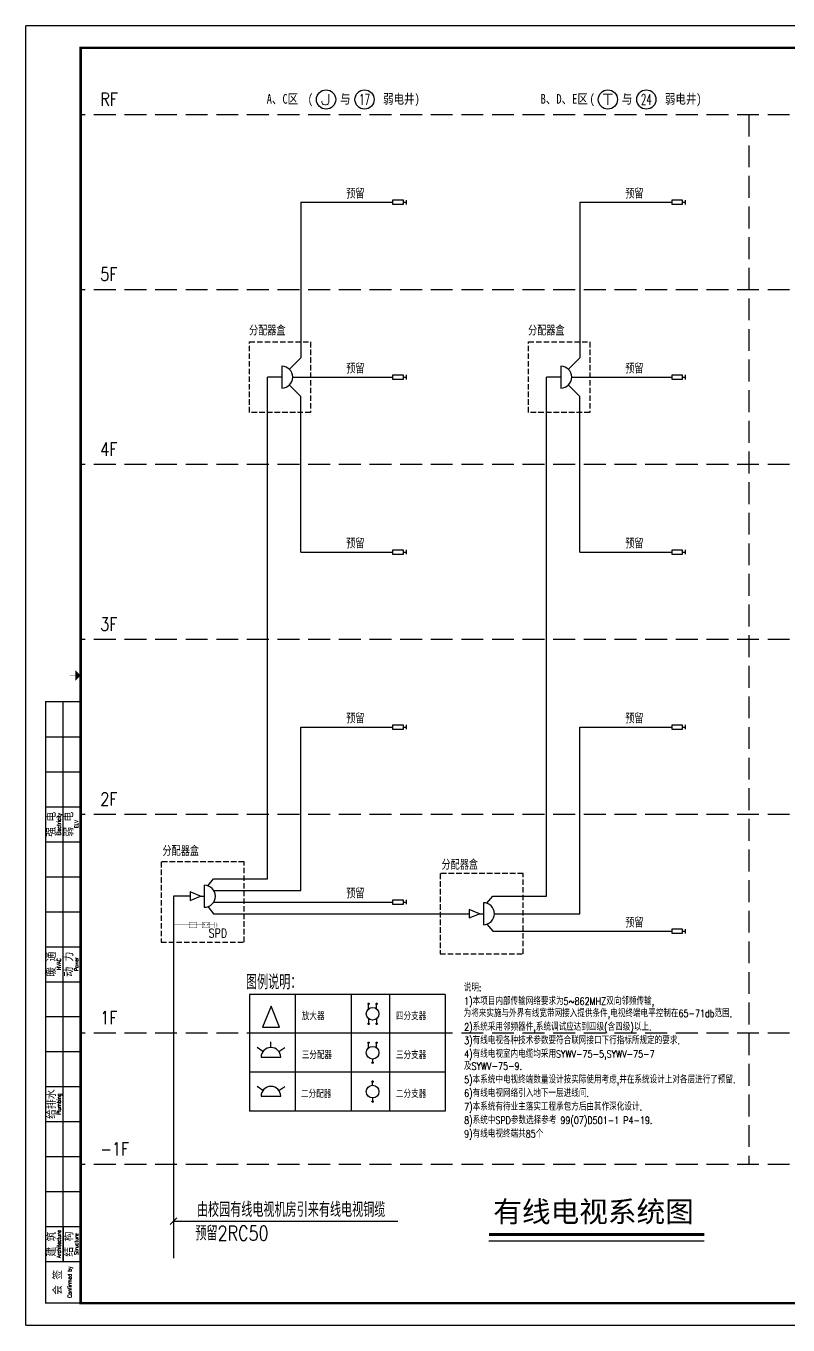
# Model space of a CAD drawing. Extents: x 913510 to 997610, y -270398 to 254224.
# Drawn here: x 913510 to 948337, y -9356 to 50044 of the extents above; entities that cross this region are included whole.
import ezdxf
from ezdxf.enums import TextEntityAlignment as Align

# ---------------------------------------------------------------- set-up
doc = ezdxf.new("R2010")
doc.units = 0
doc.header["$LTSCALE"] = 1000
doc.header["$MEASUREMENT"] = 0
doc.linetypes.add('DASH', pattern=[0.35, 0.25, -0.1])
for name, color, linetype in [('00-WIRE-4', 6, 'Continuous'), ('0A', 7, 'Continuous'), ('AXIS', 3, 'Continuous'), ('AXIS_TEXT', 7, 'Continuous'), ('ELEMENT', 3, 'Continuous'), ('EQUIP-箱柜', 3, 'Continuous'), ('SM', 2, 'Continuous'), ('图框', 139, 'Continuous'), ('电气-文字', 4, 'Continuous'), ('电气-设备标注', 4, 'Continuous'), ('电气说明', 2, 'Continuous'), ('线路', 6, 'Continuous')]:
    doc.layers.add(name, color=color, linetype=linetype)
doc.styles.add('-宋体', font='', dxfattribs={"width": 0.8})
doc.styles.add('_TCH_AXIS', font='COMPLEX', dxfattribs={"bigfont": 'GBCBIG'})
doc.styles.add('COMPLEX', font='COMPLEX')
doc.styles.add('cyq', font='SIMPLEX.shx', dxfattribs={"width": 0.7, "height": 300, "bigfont": 'china3.shx'})
doc.styles.add('HZTXT', font='tj-romans1.shx', dxfattribs={"width": 0.6, "bigfont": 'hztxt.shx'})
doc.styles.get("Standard").update_dxf_attribs({"font": 'simhei.ttf'})
doc.styles.add('TKZ2_tjkts.shx', font='tjromant.shx', dxfattribs={"bigfont": 'tjkts.shx'})
doc.styles.add('标题大', font='simhei.ttf')
doc.styles.get('-宋体').set_extended_font_data('SimSun')
pattern_1 = [(45, (731062.3536, -64466.5544), (-2.99341871, 2.99341871), [])]
pattern_2 = [(315, (731062.3536, 74215.358), (-2.99341871, -2.99341871), [])]
pattern_3 = [(315, (731062.3536, 72437.58), (-2.99341871, -2.99341871), [])]

# ---------------------------------------------------------------- blocks, each defined once
blk = doc.blocks.new('$element$00000390')
at = {"const_width": 0.0233}
for points in [[(0, 0), (0, -0.38)], [(-0.25, -0.38), (0.25, -0.38)], [(-0.19, -0.5), (0.19, -0.5)], [(-0.06, -0.63), (0.06, -0.63)]]:
    blk.add_lwpolyline(points, dxfattribs=at)
at = {"flags": 9}
blk.add_attdef('S', (0, 0), '', height=0.00000667, dxfattribs=at)
blk = doc.blocks.new('_AXISO')
blk.add_circle((0, 0), 0.5)
at = {"layer": 'AXIS_TEXT', "style": 'COMPLEX', "width": 1.041667}
blk.add_attdef('A', text='', height=0.56, dxfattribs=at).set_placement((-0.25, -0.28), (0.25, -0.28), align=Align.FIT)
blk = doc.blocks.new('TJAD_TK_A1')
at = {"color": 0}
for p, q in [((517.38, 385.45), (517.38, 641.45)), ((509.38, 625.45), (525.38, 625.45)), ((509.38, 609.45), (525.38, 609.45)), ((509.38, 593.45), (525.38, 593.45)), ((509.38, 577.45), (525.38, 577.45)), ((509.38, 561.45), (525.38, 561.45)), ((509.38, 545.45), (525.38, 545.45)), ((509.38, 529.45), (525.38, 529.45)), ((509.38, 513.45), (525.38, 513.45)), ((509.38, 497.45), (525.38, 497.45)), ((509.38, 481.45), (525.38, 481.45)), ((509.38, 465.45), (525.38, 465.45)), ((509.38, 449.45), (525.38, 449.45)), ((509.38, 433.45), (525.38, 433.45)), ((509.38, 417.45), (525.38, 417.45)), ((509.38, 401.45), (525.38, 401.45)), ((517.38, 401.45), (517.38, 385.45)), ((509.38, 385.45), (525.38, 385.45))]:
    blk.add_line(p, q, dxfattribs=at)
at = {"layer": '图框', "color": 0}
for p, q in [((1341.38, 950.45), (500.38, 950.45)), ((500.38, 356.45), (500.38, 950.45)), ((500.38, 356.45), (1341.38, 356.45))]:
    blk.add_line(p, q, dxfattribs=at)
at = {"layer": '图框', "color": 0, "const_width": 1.2}
blk.add_lwpolyline([(1331.38, 940.45), (525.38, 940.45), (525.38, 366.45), (1331.38, 366.45)], close=True, dxfattribs=at)
at = {"layer": '图框', "color": 0}
for points, const_width in [([(522.88, 653.45), (520.38, 653.45)], 0.3), ([(525.38, 366.45), (509.38, 366.45), (509.38, 641.45), (525.38, 641.45)], 0.6)]:
    blk.add_lwpolyline(points, dxfattribs=dict(at, const_width=const_width))
blk.add_solid([(522.88, 650.95), (522.88, 655.95), (525.38, 653.45)], dxfattribs=at)
at = {"color": 0, "style": 'TKZ2_tjkts.shx'}
for s, p in [('强 电', (512.17, 585.45)), ('弱 电', (520.17, 585.45)), ('暖 通', (512.17, 521.45)), ('动 力', (520.17, 521.45)), ('给排水', (512.17, 457.45)), ('建 筑', (512.17, 393.45)), ('结 构', (520.17, 393.45)), ('会 签', (515, 375.95))]:
    blk.add_text(s, height=3.6, rotation=90, dxfattribs=at).set_placement(p, align=Align.MIDDLE_CENTER)
at = {"color": 0, "style": 'TKZ2_tjkts.shx', "width": 0.8}
for s, p in [('Electricity', (515.4, 585.45)), ('ELV', (523.4, 585.45)), ('HVAC', (515.4, 521.45)), ('Power', (523.4, 521.45)), ('Plumbing', (515.4, 457.45)), ('Architecture', (515.4, 393.45)), ('Structure', (523.4, 393.45)), ('Confirmed by', (520.33, 376.06))]:
    blk.add_text(s, height=1.8, rotation=90, dxfattribs=at).set_placement(p, align=Align.MIDDLE_CENTER)

msp = doc.modelspace()

# ---------------------------------------------------------------- hatches: boundary and pattern name
at = {"layer": 'EQUIP-箱柜'}
h = msp.add_hatch(dxfattribs=at)
h.set_pattern_fill('ANSI31', color=256, scale=1.333333, style=0)
h.set_pattern_definition(pattern_2)
h.paths.add_polyline_path([(929140, 5332, 1.000001), (929198, 5332, 1.000001)])
h = msp.add_hatch(dxfattribs=at)
h.set_pattern_fill('ANSI31', color=256, scale=1.333333, style=0)
h.set_pattern_definition(pattern_2)
h.paths.add_polyline_path([(929506, 5332, 1.000001), (929564, 5332, 1.000001)])
h = msp.add_hatch(dxfattribs=at)
h.set_pattern_fill('ANSI31', color=256, scale=1.333333, style=0)
h.set_pattern_definition(pattern_1)
h.paths.add_polyline_path([(929140, 4417, -1.000001), (929198, 4417, -1.000001)])
h = msp.add_hatch(dxfattribs=at)
h.set_pattern_fill('ANSI31', color=256, scale=1.333333, style=0)
h.set_pattern_definition(pattern_1)
h.paths.add_polyline_path([(929506, 4417, -1.000001), (929564, 4417, -1.000001)])
h = msp.add_hatch(dxfattribs=at)
h.set_pattern_fill('ANSI31', color=256, scale=1.333333, style=0)
h.set_pattern_definition(pattern_3)
h.paths.add_polyline_path([(929140, 3554, 1.000001), (929198, 3554, 1.000001)])
h = msp.add_hatch(dxfattribs=at)
h.set_pattern_fill('ANSI31', color=256, scale=1.333333, style=0)
h.set_pattern_definition(pattern_3)
h.paths.add_polyline_path([(929506, 3554, 1.000001), (929564, 3554, 1.000001)])
h = msp.add_hatch(dxfattribs=at)
h.set_pattern_fill('ANSI31', color=256, scale=1.333333, style=0)
h.set_pattern_definition([(45, (731245.354, -66244.332), (-2.99341871, 2.99341871), [])])
h.paths.add_polyline_path([(929323, 2639, -1.000001), (929381, 2639, -1.000001)])
h = msp.add_hatch(dxfattribs=at)
h.set_pattern_fill('ANSI31', color=256, scale=1.333333, style=0)
h.set_pattern_definition([(315, (731245.354, 70659.8023), (-2.99341871, -2.99341871), [])])
h.paths.add_polyline_path([(929323, 1776, 1.000001), (929381, 1776, 1.000001)])
h = msp.add_hatch(dxfattribs=at)
h.set_pattern_fill('ANSI31', color=256, scale=1.333333, style=0)
h.set_pattern_definition([(45, (731245.354, -68022.11), (-2.99341871, 2.99341871), [])])
h.paths.add_polyline_path([(929323, 862, -1.000001), (929381, 862, -1.000001)])

# ---------------------------------------------------------------- linework, layer by layer
at = {"layer": '00-WIRE-4'}
for p, q in [((926068, 41986, 132), (926068, 34870, 132)), ((926068, 41986, 132), (930267, 41986, 132)), ((926068, 41986, 132), (930267, 41986, 132)), ((938822, 41986, 132), (938822, 34870, 132)), ((938822, 41986, 132), (943020, 41986, 132)), ((938822, 41986, 132), (943020, 41986, 132)), ((925549, 34350, 132), (926068, 34870, 132)), ((938302, 34350, 132), (938822, 34870, 132)), ((925201, 33986, 132), (924541, 33986, 132)), ((924541, 11052, 132), (924541, 33986, 132)), ((925705, 33986, 132), (930267, 33986, 132)), ((937954, 33986, 132), (937294, 33986, 132)), ((937294, 10252, 132), (937294, 33986, 132)), ((938458, 33986, 132), (943020, 33986, 132)), ((925549, 33621, 132), (926068, 33101, 132)), ((925549, 33621, 132), (926068, 33101, 132)), ((938302, 33621, 132), (938822, 33101, 132)), ((938302, 33621, 132), (938822, 33101, 132)), ((926068, 25986, 132), (926068, 33101, 132)), ((938822, 25986, 132), (938822, 33101, 132)), ((926068, 25986, 132), (930267, 25986, 132)), ((926068, 25986, 132), (930267, 25986, 132)), ((938822, 25986, 132), (943020, 25986, 132)), ((938822, 25986, 132), (943020, 25986, 132)), ((926068, 10519, 132), (926068, 17986, 132)), ((926068, 17986, 132), (930267, 17986, 132)), ((926068, 17986, 132), (930267, 17986, 132)), ((938822, 9451, 132), (938822, 17986, 132)), ((938822, 17986, 132), (943020, 17986, 132)), ((938822, 17986, 132), (943020, 17986, 132)), ((921820, 10730, 132), (922087, 11052, 132)), ((922087, 11052, 132), (924541, 11052, 132)), ((920254, 10252, 132), (920254, -6301, 132)), ((921008, 10252, 132), (920254, 10252, 132)), ((921489, 10253, 132), (921660, 10253, 132)), ((922087, 10519, 132), (926068, 10519, 132)), ((934574, 9930, 132), (934840, 10252, 132)), ((934840, 10252, 132), (937294, 10252, 132)), ((921820, 9775, 132), (922087, 9452, 132)), ((922087, 9986, 132), (930267, 9986, 132)), ((922087, 9452, 132), (933761, 9453, 132)), ((934242, 9453, 132), (934413, 9453, 132)), ((934574, 8975, 132), (934840, 8652, 132)), ((934917, 9451, 132), (938822, 9451, 132)), ((934840, 8652, 132), (943020, 8652, 132))]:
    msp.add_line(p, q, dxfattribs=at)
at = {"layer": '00-WIRE-4', "color": 1, "linetype": 'DASH'}
for p, q in [((923722, 35598, 132), (926520, 35598, 132)), ((923722, 32373, 132), (923722, 35598, 132)), ((926520, 35598, 132), (926520, 32373, 132)), ((936476, 35598, 132), (939274, 35598, 132)), ((936476, 32373, 132), (936476, 35598, 132)), ((939274, 35598, 132), (939274, 32373, 132)), ((926520, 32373, 132), (923722, 32373, 132)), ((939274, 32373, 132), (936476, 32373, 132))]:
    msp.add_line(p, q, dxfattribs=at)
at = {"layer": '00-WIRE-4', "color": 1, "linetype": 'DASH', "elevation": 132}
for points in [[(923722, 35598), (926520, 35598), (926520, 32373), (923722, 32373)], [(936476, 35598), (939274, 35598), (939274, 32373), (936476, 32373)], [(923474, 11820), (919685, 11820), (919685, 8154), (923474, 8154)], [(936227, 11283), (932438, 11283), (932438, 7618), (936227, 7618)]]:
    msp.add_lwpolyline(points, close=True, dxfattribs=at)
at = {"layer": 'ELEMENT', "const_width": 15, "elevation": 132}
for points in [[(921681, 8939), (920254, 8939), (920254, 8939)], [(921681, 8939), (921605, 9015)], [(921681, 8939), (921605, 8863)], [(921792, 8939), (921868, 9015)], [(921918, 8939), (921792, 8939)], [(921792, 8939), (921868, 8863)]]:
    msp.add_lwpolyline(points, dxfattribs=at)
for points in [[(920962, 8811), (920962, 9067), (921325, 9067), (921325, 8811)], [(921555, 8811), (921555, 9067), (921918, 9067), (921918, 8811)]]:
    msp.add_lwpolyline(points, close=True, dxfattribs=at)
at = {"layer": 'EQUIP-箱柜'}
for p, q in [((930757, 41986, 132), (930884, 41986, 132)), ((930884, 42085, 132), (930884, 41886, 132)), ((943510, 41986, 132), (943638, 41986, 132)), ((943638, 42085, 132), (943638, 41886, 132)), ((925201, 34489, 132), (925201, 33482, 132)), ((937954, 34489, 132), (937954, 33482, 132)), ((930757, 33986, 132), (930884, 33986, 132)), ((930884, 34085, 132), (930884, 33886, 132)), ((943510, 33986, 132), (943638, 33986, 132)), ((943638, 34085, 132), (943638, 33886, 132)), ((930757, 25986, 132), (930884, 25986, 132)), ((930884, 26085, 132), (930884, 25886, 132)), ((943510, 25986, 132), (943638, 25986, 132)), ((943638, 26085, 132), (943638, 25886, 132)), ((930757, 17986, 132), (930884, 17986, 132)), ((930884, 18085, 132), (930884, 17886, 132)), ((943510, 17986, 132), (943638, 17986, 132)), ((943638, 18085, 132), (943638, 17886, 132)), ((921660, 10756, 132), (921660, 9748, 132)), ((930757, 9986, 132), (930884, 9986, 132)), ((930884, 10085, 132), (930884, 9886, 132)), ((934413, 9956, 132), (934413, 8948, 132)), ((943510, 8652, 132), (943638, 8652, 132)), ((943638, 8752, 132), (943638, 8552, 132)), ((924704, 3334), (924704, 3596)), ((924338, 3145), (924071, 3334)), ((925070, 3145), (925338, 3334)), ((924256, 2886), (925152, 2886)), ((924338, 1367), (924071, 1556)), ((925070, 1367), (925338, 1556)), ((924256, 1108), (925152, 1108))]:
    msp.add_line(p, q, dxfattribs=at)
at = {"layer": 'EQUIP-箱柜', "ltscale": 1000}
for p, q in [((929169, 5100), (929169, 5332)), ((929535, 5100), (929535, 5332)), ((929169, 4649), (929169, 4417)), ((929535, 4649), (929535, 4417)), ((929169, 3322), (929169, 3554)), ((929535, 3322), (929535, 3554)), ((929352, 2806), (929352, 2639)), ((929352, 1609), (929352, 1776)), ((929352, 1029), (929352, 862))]:
    msp.add_line(p, q, dxfattribs=at)
at = {"layer": 'EQUIP-箱柜', "elevation": 132}
for points in [[(930267, 42078), (930267, 41893), (930757, 41893), (930757, 42078)], [(943020, 42078), (943020, 41893), (943510, 41893), (943510, 42078)], [(930267, 34078), (930267, 33893), (930757, 33893), (930757, 34078)], [(943020, 34078), (943020, 33893), (943510, 33893), (943510, 34078)], [(930267, 26078), (930267, 25893), (930757, 25893), (930757, 26078)], [(943020, 26078), (943020, 25893), (943510, 25893), (943510, 26078)], [(930267, 18078), (930267, 17893), (930757, 17893), (930757, 18078)], [(943020, 18078), (943020, 17893), (943510, 17893), (943510, 18078)], [(921489, 10253), (921008, 10449), (921008, 10057)], [(930267, 10078), (930267, 9893), (930757, 9893), (930757, 10078)], [(934242, 9453), (933761, 9649), (933761, 9257)], [(943020, 8745), (943020, 8560), (943510, 8560), (943510, 8745)]]:
    msp.add_lwpolyline(points, close=True, dxfattribs=at)
at = {"layer": 'EQUIP-箱柜'}
msp.add_lwpolyline([(924710, 5228), (924319, 4267), (925102, 4267)], close=True, dxfattribs=at)
for centre, radius in [((929169, 5332), 29.1), ((929535, 5332), 29.1), ((929352, 4874), 290), ((929169, 4417), 29.1), ((929535, 4417), 29.1), ((929169, 3554), 29.1), ((929535, 3554), 29.1), ((929352, 3097), 290), ((929352, 2639), 29.1), ((929352, 1776), 29.1), ((929352, 1319), 290), ((929352, 862), 29.1)]:
    msp.add_circle(centre, radius, dxfattribs=at)
for centre, radius, start, end in [((925201, 33986, 132), 504, 270, 90), ((937954, 33986, 132), 504, 270, 90), ((921660, 10252, 132), 504, 270, 90), ((934413, 9452, 132), 504, 270, 90), ((924704, 2886), 448, 0, 180), ((924704, 1108), 448, 0, 180)]:
    msp.add_arc(centre, radius, start, end, dxfattribs=at)
at = {"layer": '电气-文字'}
for p, q in [((923722, 5763), (923722, 430)), ((932674, 5763), (923722, 5763)), ((925817, 5763), (925817, 430)), ((928370, 5763), (928370, 430)), ((930121, 5763), (930121, 430)), ((932674, 5763), (932674, 430)), ((932674, 3986), (923722, 3986)), ((932674, 2208), (923722, 2208)), ((932674, 430), (923722, 430)), ((920404, -4459, 132), (920104, -4759, 132)), ((920254, -4609, 132), (930512, -4609, 132))]:
    msp.add_line(p, q, dxfattribs=at)
at = {"layer": '电气说明'}
msp.add_line((934670, -5507, -897), (944512, -5507, -897), dxfattribs=at)
at = {"layer": '电气说明', "const_width": 138, "elevation": -897}
msp.add_lwpolyline([(934670, -5224), (944512, -5224)], dxfattribs=at)
at = {"layer": '线路', "color": 0, "linetype": 'DASH', "ltscale": 4}
for p, q in [((987610, 45986, 132), (916010, 45986, 132)), ((946540, 45986, 132), (946540, -2014, 132)), ((987610, 37986, 132), (916010, 37986, 132)), ((987610, 29986, 132), (916010, 29986, 132)), ((987610, 21986, 132), (916010, 21986, 132)), ((987610, 13986, 132), (916010, 13986, 132)), ((987610, 3986), (916010, 3986)), ((987610, -2014, 132), (916010, -2014, 132))]:
    msp.add_line(p, q, dxfattribs=at)

# ---------------------------------------------------------------- block references
at = {"layer": 'AXIS'}
ref = msp.add_blockref('_AXISO', (927224, 46683, -132), dxfattribs=dict(at, xscale=880, yscale=880, zscale=880))
ref.add_attrib('A', 'J', dxfattribs={"layer": 'AXIS_TEXT', "height": 498, "style": '_TCH_AXIS', "width": 1.909091}).set_placement((926975, 46434, -132), (927473, 46434, -132), align=Align.FIT)
ref = msp.add_blockref('_AXISO', (928983, 46683, -132), dxfattribs=dict(at, xscale=880, yscale=880, zscale=880))
ref.add_attrib('A', '17', dxfattribs={"layer": 'AXIS_TEXT', "height": 497.8, "style": '_TCH_AXIS', "width": 0.724138}).set_placement((928734, 46434, -132), (929231, 46434, -132), align=Align.FIT)
ref = msp.add_blockref('_AXISO', (940105, 46683, -132), dxfattribs=dict(at, xscale=880, yscale=880, zscale=880))
ref.add_attrib('A', 'T', dxfattribs={"layer": 'AXIS_TEXT', "height": 498, "style": '_TCH_AXIS', "width": 1.4}).set_placement((939856, 46434, -132), (940354, 46434, -132), align=Align.FIT)
ref = msp.add_blockref('_AXISO', (941863, 46683, -132), dxfattribs=dict(at, xscale=880, yscale=880, zscale=880))
ref.add_attrib('A', '24', dxfattribs={"layer": 'AXIS_TEXT', "height": 497.8, "style": '_TCH_AXIS', "width": 0.583333}).set_placement((941614, 46434, -132), (942112, 46434, -132), align=Align.FIT)
at = {"layer": 'ELEMENT', "xscale": 562.5, "yscale": 562.5, "zscale": 562.5, "rotation": 90}
msp.add_blockref('$element$00000390', (921918, 8939, 132), dxfattribs=at)
at = {"layer": '图框', "xscale": 100, "yscale": 100, "zscale": 100}
msp.add_blockref('TJAD_TK_A1', (863472, -45001), dxfattribs=at)

# ---------------------------------------------------------------- texts
at = {"layer": '0A', "color": 7, "style": 'HZTXT', "width": 0.8}
for s, p in [('RF', (916906, 46394, 132)), ('5F', (916906, 38394, 132)), ('4F', (916906, 30394, 132)), ('3F', (916906, 22394, 132)), ('2F', (916906, 14394, 132)), ('1F', (916906, 4394)), ('-1F', (916906, -1606, 132))]:
    msp.add_text(s, height=600, dxfattribs=at).set_placement(p)
at = {"layer": 'SM', "style": '-宋体'}
msp.add_text('有线电视系统图', height=960, dxfattribs=at).set_placement((934867, -4653, -897))
at = {"layer": '电气-文字', "style": 'cyq', "width": 0.8}
for s, height, p in [('预留', 400, (928149, 42158, 132)), ('预留', 400, (940902, 42158, 132)), ('分配器盒', 400, (923706, 35897, 132)), ('分配器盒', 400, (936459, 35897, 132)), ('预留', 400, (928149, 34158, 132)), ('预留', 400, (940902, 34158, 132)), ('预留', 400, (928149, 26158, 132)), ('预留', 400, (940902, 26158, 132)), ('预留', 400, (928149, 18158, 132)), ('预留', 400, (940902, 18158, 132)), ('分配器盒', 400, (919750, 12100, 132)), ('分配器盒', 400, (932504, 11471, 132)), ('预留', 400, (928149, 10158, 132)), ('预留', 400, (940902, 8824, 132)), ('说明:', 333.3, (933520, 5902)), ('1)本项目内部传输网络要求为5~862MHZ双向邻频传输,', 333.33, (933535, 5283)), ('放大器', 333.3, (926114, 4592)), ('四分支器', 333.3, (930418, 4592)), ('为将来实施与外界有线宽带网接入提供条件,电视终端电平控制在65-71db范围.', 333.33, (933509, 4727)), ('2)系统采用邻频器件,系统调试应达到四级(含四级)以上.', 333.33, (933535, 4108)), ('3)有线电视各种技术参数要符合联网接口下行指标所规定的要求.', 333.33, (933535, 3489)), ('三分配器', 333.3, (926114, 2814)), ('三分支器', 333.3, (930418, 2814)), ('4)有线电视室内电缆均采用SYWV-75-5,SYWV-75-7', 333.33, (933535, 2870)), ('及SYWV-75-9.', 333.33, (933526, 2315)), ('5)本系统中电视终端数量设计按实际使用考虑,并在系统设计上对各层进行了预留.', 333.33, (933535, 1696)), ('二分配器', 333.3, (926078, 1037)), ('二分支器', 333.3, (930418, 1037)), ('6)有线电视网络引入地下一层进线间.', 333.33, (933535, 1077)), ('7)本系统有待业主落实工程承包方后由其作深化设计.', 333.33, (933535, 458)), ('8)系统中SPD参数选择参考 99(07)D501-1 P4-19.', 333.33, (933535, -162)), ('9)有线电视终端共85个', 333.33, (933535, -781)), ('由校园有线电视机房引来有线电视铜缆', 666.67, (921322, -4414, 132)), ('预留2RC50', 666.7, (921251, -5491, 132))]:
    msp.add_text(s, height=height, dxfattribs=at).set_placement(p)
msp.add_text('SPD', height=400, dxfattribs=at).set_placement((921854, 8243, 132), align=Align.BOTTOM_LEFT)
msp.add_text('图例说明：', height=666.7, dxfattribs=at).set_placement((924831, 5991), align=Align.CENTER)
at = {"layer": '电气-设备标注', "color": 4, "style": '标题大', "width": 0.8}
for s, p in [('A、C区', (925231, 46490, -132)), ('(', (926506, 46490, -132)), ('与', (928103, 46490, -132)), ('弱电井)', (930669, 46490, -132)), ('B、D、E区', (938112, 46490, -132)), ('(', (939386, 46490, -132)), ('与', (940984, 46490, -132)), ('弱电井)', (943550, 46490, -132))]:
    msp.add_text(s, height=440, dxfattribs=at).set_placement(p, align=Align.CENTER)

doc.saveas('drawing.dxf')
